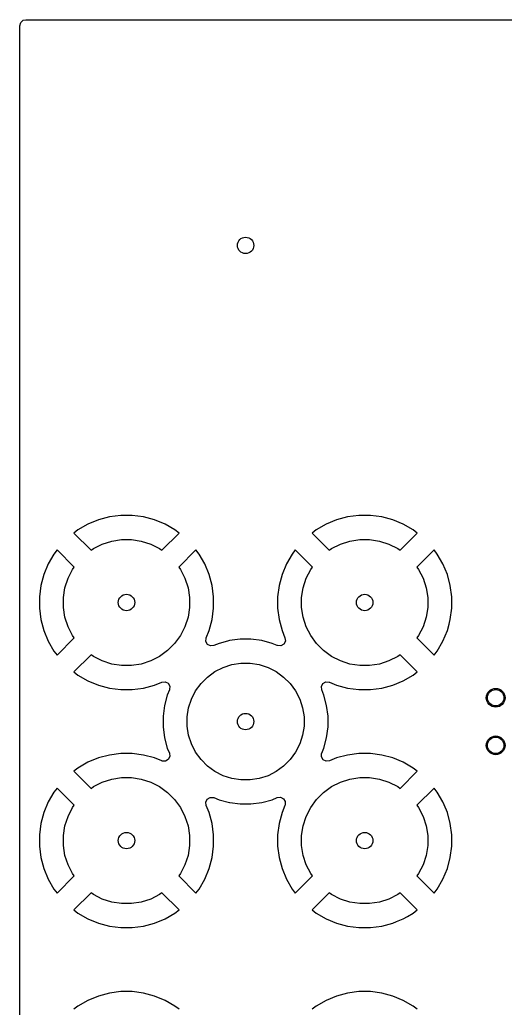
# Model space of a CAD drawing. Extents: x -0.19 to 0.99, y -0.19 to 1.39.
# Drawn here: x -0.19 to 0.218, y 0.559 to 1.39 of the extents above; entities that cross this region are included whole.
import ezdxf

# ---------------------------------------------------------------- set-up
doc = ezdxf.new("R2010")
doc.units = 0
doc.header["$MEASUREMENT"] = 0
doc.layers.add('BLACK', color=7, linetype='CONTINUOUS')

msp = doc.modelspace()

# ---------------------------------------------------------------- linework, layer by layer
at = {"layer": 'BLACK', "linetype": 'CONTINUOUS'}
for p, q in [((-0.18959, 1.38463), (-0.1888, 1.38731)), ((-0.1888, 1.38731), (-0.18669, 1.38914)), ((-0.18669, 1.38914), (-0.18463, 1.38959)), ((-0.18463, 1.38959), (0.98463, 1.38959)), ((-0.18959, 1.30479), (-0.18959, 1.38463)), ((-0.18959, 0.90479), (-0.18959, 1.30479)), ((-0.1143, 0.9719), (-0.12356, 0.96942)), ((-0.10479, 0.97315), (-0.1143, 0.9719)), ((-0.09521, 0.97315), (-0.10479, 0.97315)), ((-0.0857, 0.9719), (-0.09521, 0.97315)), ((-0.07644, 0.96942), (-0.0857, 0.9719)), ((0.0857, 0.9719), (0.07644, 0.96942)), ((0.09521, 0.97315), (0.0857, 0.9719)), ((0.10479, 0.97315), (0.09521, 0.97315)), ((0.1143, 0.9719), (0.10479, 0.97315)), ((0.12356, 0.96942), (0.1143, 0.9719)), ((-0.13242, 0.96575), (-0.14073, 0.96095)), ((-0.12356, 0.96942), (-0.13242, 0.96575)), ((-0.13242, 0.96575), (-0.13242, 0.96575)), ((-0.06758, 0.96575), (-0.07644, 0.96942)), ((-0.05927, 0.96095), (-0.06758, 0.96575)), ((-0.06758, 0.96575), (-0.06758, 0.96575)), ((0.06758, 0.96575), (0.05927, 0.96095)), ((0.07644, 0.96942), (0.06758, 0.96575)), ((0.06758, 0.96575), (0.06758, 0.96575)), ((0.13242, 0.96575), (0.12356, 0.96942)), ((0.14073, 0.96095), (0.13242, 0.96575)), ((0.13242, 0.96575), (0.13242, 0.96575)), ((-0.14073, 0.96095), (-0.14417, 0.95831)), ((-0.14417, 0.95831), (-0.12974, 0.94388)), ((-0.07026, 0.94388), (-0.05583, 0.95831)), ((-0.05583, 0.95831), (-0.05927, 0.96095)), ((-0.05927, 0.96095), (-0.05927, 0.96095)), ((-0.05583, 0.95831), (-0.05583, 0.95831)), ((0.05927, 0.96095), (0.05583, 0.95831)), ((0.05583, 0.95831), (0.07026, 0.94388)), ((0.12974, 0.94388), (0.14417, 0.95831)), ((0.14417, 0.95831), (0.14073, 0.96095)), ((0.14073, 0.96095), (0.14073, 0.96095)), ((0.14417, 0.95831), (0.14417, 0.95831)), ((-0.12777, 0.94532), (-0.12034, 0.9491)), ((-0.12034, 0.9491), (-0.11241, 0.95168)), ((-0.11241, 0.95168), (-0.10417, 0.95299)), ((-0.10417, 0.95299), (-0.09583, 0.95299)), ((-0.09583, 0.95299), (-0.08759, 0.95168)), ((-0.08759, 0.95168), (-0.07966, 0.9491)), ((-0.07966, 0.9491), (-0.07223, 0.94532)), ((0.07223, 0.94532), (0.07966, 0.9491)), ((0.07966, 0.9491), (0.08759, 0.95168)), ((0.08759, 0.95168), (0.09583, 0.95299)), ((0.09583, 0.95299), (0.10417, 0.95299)), ((0.10417, 0.95299), (0.11241, 0.95168)), ((0.11241, 0.95168), (0.12034, 0.9491)), ((0.12034, 0.9491), (0.12777, 0.94532)), ((-0.16095, 0.94073), (-0.16575, 0.93242)), ((-0.15831, 0.94417), (-0.16095, 0.94073)), ((-0.14388, 0.92974), (-0.15831, 0.94417)), ((-0.12974, 0.94388), (-0.12777, 0.94532)), ((-0.07223, 0.94532), (-0.07026, 0.94388)), ((-0.04169, 0.94417), (-0.05612, 0.92974)), ((-0.03905, 0.94073), (-0.04169, 0.94417)), ((-0.03425, 0.93242), (-0.03905, 0.94073)), ((-0.03905, 0.94073), (-0.03905, 0.94073)), ((0.03905, 0.94073), (0.03425, 0.93242)), ((0.04169, 0.94417), (0.03905, 0.94073)), ((0.05612, 0.92974), (0.04169, 0.94417)), ((0.07026, 0.94388), (0.07223, 0.94532)), ((0.12777, 0.94532), (0.12974, 0.94388)), ((0.15831, 0.94417), (0.14388, 0.92974)), ((0.16095, 0.94073), (0.15831, 0.94417)), ((0.16575, 0.93242), (0.16095, 0.94073)), ((0.16095, 0.94073), (0.16095, 0.94073)), ((-0.16575, 0.93242), (-0.16942, 0.92356)), ((-0.16575, 0.93242), (-0.16575, 0.93242)), ((-0.03058, 0.92356), (-0.03425, 0.93242)), ((-0.03425, 0.93242), (-0.03425, 0.93242)), ((0.03425, 0.93242), (0.03058, 0.92356)), ((0.03425, 0.93242), (0.03425, 0.93242)), ((0.16942, 0.92356), (0.16575, 0.93242)), ((0.16575, 0.93242), (0.16575, 0.93242)), ((-0.16942, 0.92356), (-0.1719, 0.9143)), ((-0.1491, 0.92034), (-0.14532, 0.92777)), ((-0.14532, 0.92777), (-0.14388, 0.92974)), ((-0.05612, 0.92974), (-0.05468, 0.92777)), ((-0.05468, 0.92777), (-0.0509, 0.92034)), ((-0.0281, 0.9143), (-0.03058, 0.92356)), ((0.03058, 0.92356), (0.0281, 0.9143)), ((0.0509, 0.92034), (0.05468, 0.92777)), ((0.05468, 0.92777), (0.05612, 0.92974)), ((0.14388, 0.92974), (0.14532, 0.92777)), ((0.14532, 0.92777), (0.1491, 0.92034)), ((0.1719, 0.9143), (0.16942, 0.92356)), ((-0.1719, 0.9143), (-0.17315, 0.90479)), ((-0.15168, 0.91241), (-0.1491, 0.92034)), ((-0.0509, 0.92034), (-0.04832, 0.91241)), ((-0.02685, 0.90479), (-0.0281, 0.9143)), ((0.0281, 0.9143), (0.02685, 0.90479)), ((0.04832, 0.91241), (0.0509, 0.92034)), ((0.1491, 0.92034), (0.15168, 0.91241)), ((0.17315, 0.90479), (0.1719, 0.9143)), ((-0.15299, 0.90417), (-0.15168, 0.91241)), ((-0.04832, 0.91241), (-0.04701, 0.90417)), ((0.04701, 0.90417), (0.04832, 0.91241)), ((0.15168, 0.91241), (0.15299, 0.90417)), ((-0.18959, 0.50479), (-0.18959, 0.90479)), ((-0.17315, 0.90479), (-0.17315, 0.89521)), ((-0.15299, 0.89583), (-0.15299, 0.90417)), ((-0.04701, 0.90417), (-0.04701, 0.89583)), ((-0.02685, 0.89521), (-0.02685, 0.90479)), ((-0.02685, 0.90479), (-0.02685, 0.90479)), ((0.02685, 0.90479), (0.02685, 0.89521)), ((0.04701, 0.89583), (0.04701, 0.90417)), ((0.15299, 0.90417), (0.15299, 0.89583)), ((0.17315, 0.89521), (0.17315, 0.90479)), ((0.17315, 0.90479), (0.17315, 0.90479)), ((-0.17315, 0.89521), (-0.1719, 0.8857)), ((-0.15168, 0.88759), (-0.15299, 0.89583)), ((-0.04701, 0.89583), (-0.04832, 0.88759)), ((-0.0281, 0.8857), (-0.02685, 0.89521)), ((-0.02685, 0.89521), (-0.02685, 0.89521)), ((0.02685, 0.89521), (0.0281, 0.8857)), ((0.04832, 0.88759), (0.04701, 0.89583)), ((0.15299, 0.89583), (0.15168, 0.88759)), ((0.1719, 0.8857), (0.17315, 0.89521)), ((0.17315, 0.89521), (0.17315, 0.89521)), ((-0.1719, 0.8857), (-0.16942, 0.87644)), ((-0.1491, 0.87966), (-0.15168, 0.88759)), ((-0.04832, 0.88759), (-0.0509, 0.87966)), ((-0.03058, 0.87644), (-0.0281, 0.8857)), ((0.0281, 0.8857), (0.03058, 0.87644)), ((0.0509, 0.87966), (0.04832, 0.88759)), ((0.15168, 0.88759), (0.1491, 0.87966)), ((0.16942, 0.87644), (0.17088, 0.88192)), ((0.17088, 0.88192), (0.17126, 0.88333)), ((0.17126, 0.88333), (0.1719, 0.8857)), ((-0.16942, 0.87644), (-0.16575, 0.86758)), ((-0.14532, 0.87223), (-0.1491, 0.87966)), ((-0.14388, 0.87026), (-0.14532, 0.87223)), ((-0.05468, 0.87223), (-0.05958, 0.86548)), ((-0.0509, 0.87966), (-0.05468, 0.87223)), ((-0.03308, 0.8704), (-0.03058, 0.87644)), ((0.03058, 0.87644), (0.03308, 0.8704)), ((0.05468, 0.87223), (0.0509, 0.87966)), ((0.05958, 0.86548), (0.05468, 0.87223)), ((0.14532, 0.87223), (0.14388, 0.87026)), ((0.1491, 0.87966), (0.14532, 0.87223)), ((0.16575, 0.86758), (0.16942, 0.87644)), ((-0.16575, 0.86758), (-0.16575, 0.86758)), ((-0.16575, 0.86758), (-0.16095, 0.85927)), ((-0.15831, 0.85583), (-0.14388, 0.87026)), ((-0.05958, 0.86548), (-0.06548, 0.85958)), ((-0.03331, 0.86727), (-0.03321, 0.87007)), ((-0.03188, 0.86487), (-0.03331, 0.86727)), ((-0.03321, 0.87007), (-0.03308, 0.8704)), ((-0.02938, 0.86362), (-0.03188, 0.86487)), ((-0.0266, 0.86392), (-0.02938, 0.86362)), ((-0.0223, 0.8657), (-0.0266, 0.86392)), ((-0.01513, 0.86762), (-0.0223, 0.8657)), ((-0.01354, 0.86805), (-0.01513, 0.86762)), ((-0.00454, 0.86923), (-0.01354, 0.86805)), ((0.00454, 0.86923), (-0.00454, 0.86923)), ((-0.00454, 0.86923), (-0.00454, 0.86923)), ((0.01354, 0.86805), (0.00454, 0.86923)), ((0.00454, 0.86923), (0.00454, 0.86923)), ((0.0223, 0.8657), (0.01354, 0.86805)), ((0.01354, 0.86805), (0.01354, 0.86805)), ((0.01354, 0.86805), (0.01354, 0.86805)), ((0.0266, 0.86392), (0.0223, 0.8657)), ((0.02694, 0.86379), (0.0266, 0.86392)), ((0.02973, 0.86369), (0.02694, 0.86379)), ((0.03213, 0.86512), (0.02973, 0.86369)), ((0.03338, 0.86762), (0.03213, 0.86512)), ((0.03308, 0.8704), (0.03338, 0.86762)), ((0.06548, 0.85958), (0.05958, 0.86548)), ((0.14388, 0.87026), (0.15831, 0.85583)), ((0.16095, 0.85927), (0.16575, 0.86758)), ((0.16575, 0.86758), (0.16575, 0.86758)), ((-0.16095, 0.85927), (-0.16095, 0.85927)), ((-0.16095, 0.85927), (-0.15831, 0.85583)), ((-0.15831, 0.85583), (-0.15831, 0.85583)), ((-0.12974, 0.85612), (-0.14417, 0.84169)), ((-0.12777, 0.85468), (-0.12974, 0.85612)), ((-0.06548, 0.85958), (-0.07223, 0.85468)), ((0.07223, 0.85468), (0.06548, 0.85958)), ((0.12974, 0.85612), (0.12777, 0.85468)), ((0.14417, 0.84169), (0.12974, 0.85612)), ((0.15831, 0.85583), (0.16095, 0.85927)), ((-0.12034, 0.8509), (-0.12777, 0.85468)), ((-0.11241, 0.84832), (-0.12034, 0.8509)), ((-0.10417, 0.84701), (-0.11241, 0.84832)), ((-0.08759, 0.84832), (-0.09583, 0.84701)), ((-0.07966, 0.8509), (-0.08759, 0.84832)), ((-0.07223, 0.85468), (-0.07966, 0.8509)), ((-0.01883, 0.84547), (-0.01149, 0.84785)), ((-0.01149, 0.84785), (-0.00386, 0.84906)), ((-0.00386, 0.84906), (0.00386, 0.84906)), ((0.00386, 0.84906), (0.01149, 0.84785)), ((0.01149, 0.84785), (0.01883, 0.84547)), ((0.07966, 0.8509), (0.07223, 0.85468)), ((0.08759, 0.84832), (0.07966, 0.8509)), ((0.09583, 0.84701), (0.08759, 0.84832)), ((0.11241, 0.84832), (0.10417, 0.84701)), ((0.12034, 0.8509), (0.11241, 0.84832)), ((0.12777, 0.85468), (0.12034, 0.8509)), ((-0.14417, 0.84169), (-0.14417, 0.84169)), ((-0.14417, 0.84169), (-0.14073, 0.83905)), ((-0.14073, 0.83905), (-0.14073, 0.83905)), ((-0.14073, 0.83905), (-0.13242, 0.83425)), ((-0.09583, 0.84701), (-0.10417, 0.84701)), ((-0.03196, 0.83742), (-0.02571, 0.84196)), ((-0.02571, 0.84196), (-0.01883, 0.84547)), ((0.01883, 0.84547), (0.02571, 0.84196)), ((0.02571, 0.84196), (0.03196, 0.83742)), ((0.10417, 0.84701), (0.09583, 0.84701)), ((0.13242, 0.83425), (0.14073, 0.83905)), ((0.14073, 0.83905), (0.14417, 0.84169)), ((-0.13242, 0.83425), (-0.13242, 0.83425)), ((-0.13242, 0.83425), (-0.12356, 0.83058)), ((-0.12356, 0.83058), (-0.1143, 0.8281)), ((-0.0857, 0.8281), (-0.07644, 0.83058)), ((-0.07644, 0.83058), (-0.0704, 0.83308)), ((-0.0704, 0.83308), (-0.06762, 0.83338)), ((-0.06762, 0.83338), (-0.06512, 0.83213)), ((-0.06512, 0.83213), (-0.06369, 0.82973)), ((-0.04196, 0.82571), (-0.03742, 0.83196)), ((-0.03742, 0.83196), (-0.03196, 0.83742)), ((0.03196, 0.83742), (0.03742, 0.83196)), ((0.03742, 0.83196), (0.04196, 0.82571)), ((0.06362, 0.82938), (0.06487, 0.83188)), ((0.06487, 0.83188), (0.06727, 0.83331)), ((0.06727, 0.83331), (0.07007, 0.83321)), ((0.07007, 0.83321), (0.0704, 0.83308)), ((0.0704, 0.83308), (0.07644, 0.83058)), ((0.07644, 0.83058), (0.0857, 0.8281)), ((0.1143, 0.8281), (0.12356, 0.83058)), ((0.12356, 0.83058), (0.13242, 0.83425)), ((0.13242, 0.83425), (0.13242, 0.83425)), ((-0.1143, 0.8281), (-0.10479, 0.82685)), ((-0.10479, 0.82685), (-0.10479, 0.82685)), ((-0.10479, 0.82685), (-0.09521, 0.82685)), ((-0.09521, 0.82685), (-0.0857, 0.8281)), ((-0.09521, 0.82685), (-0.09521, 0.82685)), ((-0.0657, 0.8223), (-0.06805, 0.81354)), ((-0.06392, 0.8266), (-0.0657, 0.8223)), ((-0.06379, 0.82694), (-0.06392, 0.8266)), ((-0.06369, 0.82973), (-0.06379, 0.82694)), ((-0.04547, 0.81883), (-0.04196, 0.82571)), ((0.04196, 0.82571), (0.04547, 0.81883)), ((0.06392, 0.8266), (0.06362, 0.82938)), ((0.0657, 0.8223), (0.06392, 0.8266)), ((0.06805, 0.81354), (0.0657, 0.8223)), ((0.0857, 0.8281), (0.09521, 0.82685)), ((0.09521, 0.82685), (0.09521, 0.82685)), ((0.09521, 0.82685), (0.10479, 0.82685)), ((0.10479, 0.82685), (0.1143, 0.8281)), ((0.10479, 0.82685), (0.10479, 0.82685)), ((-0.04785, 0.81149), (-0.04547, 0.81883)), ((0.04547, 0.81883), (0.04785, 0.81149)), ((-0.06805, 0.81354), (-0.06923, 0.80454)), ((-0.04906, 0.80386), (-0.04785, 0.81149)), ((0.04785, 0.81149), (0.04906, 0.80386)), ((0.06923, 0.80454), (0.06805, 0.81354)), ((-0.06923, 0.80454), (-0.06923, 0.79546)), ((-0.04906, 0.79614), (-0.04906, 0.80386)), ((0.04906, 0.80386), (0.04906, 0.79614)), ((0.06923, 0.79546), (0.06923, 0.80454)), ((-0.06923, 0.79546), (-0.06805, 0.78646)), ((-0.04785, 0.78851), (-0.04906, 0.79614)), ((0.04906, 0.79614), (0.04785, 0.78851)), ((0.06805, 0.78646), (0.06923, 0.79546)), ((-0.06805, 0.78646), (-0.06805, 0.78646)), ((-0.06805, 0.78646), (-0.06805, 0.78646)), ((-0.06805, 0.78646), (-0.0657, 0.7777)), ((-0.04547, 0.78117), (-0.04785, 0.78851)), ((-0.04196, 0.77429), (-0.04547, 0.78117)), ((0.04547, 0.78117), (0.04196, 0.77429)), ((0.04785, 0.78851), (0.04547, 0.78117)), ((0.0657, 0.7777), (0.06805, 0.78646)), ((-0.10479, 0.77315), (-0.1143, 0.7719)), ((-0.09521, 0.77315), (-0.10479, 0.77315)), ((-0.0857, 0.7719), (-0.09521, 0.77315)), ((-0.0657, 0.7777), (-0.06392, 0.7734)), ((-0.06392, 0.7734), (-0.06362, 0.77062)), ((-0.03742, 0.76804), (-0.04196, 0.77429)), ((0.04196, 0.77429), (0.03742, 0.76804)), ((0.06369, 0.77027), (0.06379, 0.77306)), ((0.06379, 0.77306), (0.06392, 0.77339)), ((0.06392, 0.77339), (0.0657, 0.7777)), ((0.09521, 0.77315), (0.0857, 0.7719)), ((0.10479, 0.77315), (0.09521, 0.77315)), ((0.1143, 0.7719), (0.10479, 0.77315)), ((-0.13242, 0.76575), (-0.14073, 0.76095)), ((-0.12356, 0.76942), (-0.13242, 0.76575)), ((-0.13242, 0.76575), (-0.13242, 0.76575)), ((-0.1143, 0.7719), (-0.12356, 0.76942)), ((-0.07644, 0.76942), (-0.0857, 0.7719)), ((-0.0704, 0.76692), (-0.07644, 0.76942)), ((-0.07007, 0.76679), (-0.0704, 0.76692)), ((-0.06727, 0.76669), (-0.07007, 0.76679)), ((-0.06487, 0.76812), (-0.06727, 0.76669)), ((-0.06362, 0.77062), (-0.06487, 0.76812)), ((-0.03196, 0.76258), (-0.03742, 0.76804)), ((0.03742, 0.76804), (0.03196, 0.76258)), ((0.06512, 0.76787), (0.06369, 0.77027)), ((0.06762, 0.76662), (0.06512, 0.76787)), ((0.0704, 0.76692), (0.06762, 0.76662)), ((0.07644, 0.76942), (0.0704, 0.76692)), ((0.0857, 0.7719), (0.07644, 0.76942)), ((0.12356, 0.76942), (0.1143, 0.7719)), ((0.13242, 0.76575), (0.12356, 0.76942)), ((0.14073, 0.76095), (0.13242, 0.76575)), ((0.13242, 0.76575), (0.13242, 0.76575)), ((-0.14073, 0.76095), (-0.14417, 0.75831)), ((-0.14417, 0.75831), (-0.12974, 0.74388)), ((-0.02571, 0.75804), (-0.03196, 0.76258)), ((-0.01883, 0.75453), (-0.02571, 0.75804)), ((0.02571, 0.75804), (0.01883, 0.75453)), ((0.03196, 0.76258), (0.02571, 0.75804)), ((0.12974, 0.74388), (0.14417, 0.75831)), ((0.14417, 0.75831), (0.14073, 0.76095)), ((0.14073, 0.76095), (0.14073, 0.76095)), ((0.14417, 0.75831), (0.14417, 0.75831)), ((-0.12777, 0.74532), (-0.12034, 0.7491)), ((-0.12034, 0.7491), (-0.11241, 0.75168)), ((-0.11241, 0.75168), (-0.10417, 0.75299)), ((-0.10417, 0.75299), (-0.09583, 0.75299)), ((-0.09583, 0.75299), (-0.08759, 0.75168)), ((-0.08759, 0.75168), (-0.07966, 0.7491)), ((-0.07966, 0.7491), (-0.07223, 0.74532)), ((-0.01149, 0.75215), (-0.01883, 0.75453)), ((-0.00386, 0.75094), (-0.01149, 0.75215)), ((0.00386, 0.75094), (-0.00386, 0.75094)), ((0.01149, 0.75215), (0.00386, 0.75094)), ((0.01883, 0.75453), (0.01149, 0.75215)), ((0.07223, 0.74532), (0.07966, 0.7491)), ((0.07966, 0.7491), (0.08759, 0.75168)), ((0.08759, 0.75168), (0.09583, 0.75299)), ((0.09583, 0.75299), (0.10417, 0.75299)), ((0.10417, 0.75299), (0.11241, 0.75168)), ((0.11241, 0.75168), (0.12034, 0.7491)), ((0.12034, 0.7491), (0.12777, 0.74532)), ((-0.16095, 0.74073), (-0.16575, 0.73242)), ((-0.15831, 0.74417), (-0.16095, 0.74073)), ((-0.14388, 0.72974), (-0.15831, 0.74417)), ((-0.12974, 0.74388), (-0.12777, 0.74532)), ((-0.07223, 0.74532), (-0.06548, 0.74042)), ((-0.06548, 0.74042), (-0.05958, 0.73452)), ((0.05958, 0.73452), (0.06548, 0.74042)), ((0.06548, 0.74042), (0.07223, 0.74532)), ((0.12777, 0.74532), (0.12974, 0.74388)), ((0.15831, 0.74417), (0.14388, 0.72974)), ((0.16095, 0.74073), (0.15831, 0.74417)), ((0.16575, 0.73242), (0.16095, 0.74073)), ((0.16095, 0.74073), (0.16095, 0.74073)), ((-0.16575, 0.73242), (-0.16942, 0.72356)), ((-0.16575, 0.73242), (-0.16575, 0.73242)), ((-0.05958, 0.73452), (-0.05468, 0.72777)), ((-0.03338, 0.73238), (-0.03213, 0.73488)), ((-0.03308, 0.7296), (-0.03338, 0.73238)), ((-0.03213, 0.73488), (-0.02973, 0.73631)), ((-0.02973, 0.73631), (-0.02694, 0.73621)), ((-0.02694, 0.73621), (-0.0266, 0.73608)), ((-0.0266, 0.73608), (-0.0223, 0.7343)), ((-0.0223, 0.7343), (-0.01354, 0.73195)), ((-0.01354, 0.73195), (-0.01354, 0.73195)), ((-0.01354, 0.73195), (-0.01354, 0.73195)), ((-0.01354, 0.73195), (-0.01324, 0.73191)), ((-0.01324, 0.73191), (-0.00454, 0.73077)), ((0.00454, 0.73077), (0.01354, 0.73195)), ((0.01354, 0.73195), (0.0223, 0.7343)), ((0.0223, 0.7343), (0.0266, 0.73608)), ((0.0266, 0.73608), (0.02938, 0.73638)), ((0.02938, 0.73638), (0.03188, 0.73513)), ((0.03188, 0.73513), (0.03331, 0.73273)), ((0.03331, 0.73273), (0.03321, 0.72993)), ((0.05468, 0.72777), (0.05958, 0.73452)), ((0.16669, 0.73015), (0.16575, 0.73242)), ((0.16575, 0.73242), (0.16575, 0.73242)), ((-0.16942, 0.72356), (-0.1719, 0.7143)), ((-0.1491, 0.72034), (-0.14532, 0.72777)), ((-0.14532, 0.72777), (-0.14388, 0.72974)), ((-0.05468, 0.72777), (-0.0509, 0.72034)), ((-0.03058, 0.72356), (-0.03308, 0.7296)), ((-0.0281, 0.7143), (-0.03058, 0.72356)), ((-0.00454, 0.73077), (-0.00454, 0.73077)), ((-0.00454, 0.73077), (0.00454, 0.73077)), ((0.00454, 0.73077), (0.00454, 0.73077)), ((0.03058, 0.72356), (0.0281, 0.7143)), ((0.03308, 0.7296), (0.03058, 0.72356)), ((0.03321, 0.72993), (0.03308, 0.7296)), ((0.0509, 0.72034), (0.05468, 0.72777)), ((0.14388, 0.72974), (0.14532, 0.72777)), ((0.14532, 0.72777), (0.1491, 0.72034)), ((0.16942, 0.72356), (0.16669, 0.73015)), ((0.1719, 0.7143), (0.16942, 0.72356)), ((-0.1719, 0.7143), (-0.17315, 0.70479)), ((-0.15168, 0.71241), (-0.1491, 0.72034)), ((-0.0509, 0.72034), (-0.04832, 0.71241)), ((-0.02685, 0.70479), (-0.0281, 0.7143)), ((0.0281, 0.7143), (0.02685, 0.70479)), ((0.04832, 0.71241), (0.0509, 0.72034)), ((0.1491, 0.72034), (0.15168, 0.71241)), ((0.17315, 0.70479), (0.1719, 0.7143)), ((-0.15299, 0.70417), (-0.15168, 0.71241)), ((-0.04832, 0.71241), (-0.04701, 0.70417)), ((0.04701, 0.70417), (0.04832, 0.71241)), ((0.15168, 0.71241), (0.15299, 0.70417)), ((-0.17315, 0.70479), (-0.17315, 0.69521)), ((-0.15299, 0.69583), (-0.15299, 0.70417)), ((-0.04701, 0.70417), (-0.04701, 0.69583)), ((-0.02685, 0.69521), (-0.02685, 0.70479)), ((-0.02685, 0.70479), (-0.02685, 0.70479)), ((0.02685, 0.70479), (0.02685, 0.69521)), ((0.04701, 0.69583), (0.04701, 0.70417)), ((0.15299, 0.70417), (0.15299, 0.69583)), ((0.17315, 0.69521), (0.17315, 0.70479)), ((0.17315, 0.70479), (0.17315, 0.70479)), ((-0.17315, 0.69521), (-0.1719, 0.6857)), ((-0.15168, 0.68759), (-0.15299, 0.69583)), ((-0.04701, 0.69583), (-0.04832, 0.68759)), ((-0.0281, 0.6857), (-0.02685, 0.69521)), ((-0.02685, 0.69521), (-0.02685, 0.69521)), ((0.02685, 0.69521), (0.0281, 0.6857)), ((0.04832, 0.68759), (0.04701, 0.69583)), ((0.15299, 0.69583), (0.15168, 0.68759)), ((0.1719, 0.6857), (0.17315, 0.69521)), ((0.17315, 0.69521), (0.17315, 0.69521)), ((-0.1719, 0.6857), (-0.16942, 0.67644)), ((-0.1491, 0.67966), (-0.15168, 0.68759)), ((-0.04832, 0.68759), (-0.0509, 0.67966)), ((-0.03058, 0.67644), (-0.0281, 0.6857)), ((0.0281, 0.6857), (0.03058, 0.67644)), ((0.0509, 0.67966), (0.04832, 0.68759)), ((0.15168, 0.68759), (0.1491, 0.67966)), ((0.16942, 0.67644), (0.1719, 0.6857)), ((-0.16942, 0.67644), (-0.16575, 0.66758)), ((-0.14532, 0.67223), (-0.1491, 0.67966)), ((-0.0509, 0.67966), (-0.05468, 0.67223)), ((-0.03425, 0.66758), (-0.03058, 0.67644)), ((0.03058, 0.67644), (0.03425, 0.66758)), ((0.05468, 0.67223), (0.0509, 0.67966)), ((0.1491, 0.67966), (0.14532, 0.67223)), ((0.16575, 0.66758), (0.16942, 0.67644)), ((-0.16575, 0.66758), (-0.16575, 0.66758)), ((-0.16575, 0.66758), (-0.16095, 0.65927)), ((-0.15831, 0.65583), (-0.14388, 0.67026)), ((-0.14388, 0.67026), (-0.14532, 0.67223)), ((-0.05468, 0.67223), (-0.05612, 0.67026)), ((-0.05612, 0.67026), (-0.04169, 0.65583)), ((-0.03905, 0.65927), (-0.03425, 0.66758)), ((-0.03425, 0.66758), (-0.03425, 0.66758)), ((0.03425, 0.66758), (0.03425, 0.66758)), ((0.03425, 0.66758), (0.03905, 0.65927)), ((0.04169, 0.65583), (0.05612, 0.67026)), ((0.05612, 0.67026), (0.05468, 0.67223)), ((0.14532, 0.67223), (0.14388, 0.67026)), ((0.14388, 0.67026), (0.15831, 0.65583)), ((0.16095, 0.65927), (0.16575, 0.66758)), ((0.16575, 0.66758), (0.16575, 0.66758)), ((-0.16095, 0.65927), (-0.16095, 0.65927)), ((-0.16095, 0.65927), (-0.15831, 0.65583)), ((-0.12974, 0.65612), (-0.14417, 0.64169)), ((-0.12777, 0.65468), (-0.12974, 0.65612)), ((-0.07026, 0.65612), (-0.07223, 0.65468)), ((-0.05583, 0.64169), (-0.07026, 0.65612)), ((-0.04169, 0.65583), (-0.03905, 0.65927)), ((0.03905, 0.65927), (0.03905, 0.65927)), ((0.03905, 0.65927), (0.04169, 0.65583)), ((0.07026, 0.65612), (0.05583, 0.64169)), ((0.07223, 0.65468), (0.07026, 0.65612)), ((0.12974, 0.65612), (0.12777, 0.65468)), ((0.14417, 0.64169), (0.12974, 0.65612)), ((0.15831, 0.65583), (0.16095, 0.65927)), ((-0.15831, 0.65583), (-0.15831, 0.65583)), ((-0.12034, 0.6509), (-0.12777, 0.65468)), ((-0.11241, 0.64832), (-0.12034, 0.6509)), ((-0.10417, 0.64701), (-0.11241, 0.64832)), ((-0.08759, 0.64832), (-0.09583, 0.64701)), ((-0.07966, 0.6509), (-0.08759, 0.64832)), ((-0.07223, 0.65468), (-0.07966, 0.6509)), ((0.04169, 0.65583), (0.04169, 0.65583)), ((0.07966, 0.6509), (0.07223, 0.65468)), ((0.08759, 0.64832), (0.07966, 0.6509)), ((0.09583, 0.64701), (0.08759, 0.64832)), ((0.11241, 0.64832), (0.10417, 0.64701)), ((0.12034, 0.6509), (0.11241, 0.64832)), ((0.12777, 0.65468), (0.12034, 0.6509)), ((-0.14417, 0.64169), (-0.14417, 0.64169)), ((-0.14417, 0.64169), (-0.14073, 0.63905)), ((-0.09583, 0.64701), (-0.10417, 0.64701)), ((-0.05927, 0.63905), (-0.05583, 0.64169)), ((0.05583, 0.64169), (0.05583, 0.64169)), ((0.05583, 0.64169), (0.05927, 0.63905)), ((0.10417, 0.64701), (0.09583, 0.64701)), ((0.14073, 0.63905), (0.14417, 0.64169)), ((-0.14073, 0.63905), (-0.14073, 0.63905)), ((-0.14073, 0.63905), (-0.13242, 0.63425)), ((-0.13242, 0.63425), (-0.13242, 0.63425)), ((-0.13242, 0.63425), (-0.12356, 0.63058)), ((-0.07644, 0.63058), (-0.06758, 0.63425)), ((-0.06758, 0.63425), (-0.05927, 0.63905)), ((-0.06758, 0.63425), (-0.06758, 0.63425)), ((0.05927, 0.63905), (0.05927, 0.63905)), ((0.05927, 0.63905), (0.06758, 0.63425)), ((0.06758, 0.63425), (0.06758, 0.63425)), ((0.06758, 0.63425), (0.07644, 0.63058)), ((0.12356, 0.63058), (0.12678, 0.63192)), ((0.12678, 0.63192), (0.13242, 0.63425)), ((0.13242, 0.63425), (0.13604, 0.63634)), ((0.13242, 0.63425), (0.13242, 0.63425)), ((0.13604, 0.63634), (0.14073, 0.63905)), ((-0.12356, 0.63058), (-0.1143, 0.6281)), ((-0.1143, 0.6281), (-0.10479, 0.62685)), ((-0.10479, 0.62685), (-0.10479, 0.62685)), ((-0.10479, 0.62685), (-0.09521, 0.62685)), ((-0.09521, 0.62685), (-0.0857, 0.6281)), ((-0.09521, 0.62685), (-0.09521, 0.62685)), ((-0.0857, 0.6281), (-0.07644, 0.63058)), ((0.07644, 0.63058), (0.0857, 0.6281)), ((0.0857, 0.6281), (0.09521, 0.62685)), ((0.09521, 0.62685), (0.09521, 0.62685)), ((0.09521, 0.62685), (0.10479, 0.62685)), ((0.10479, 0.62685), (0.1143, 0.6281)), ((0.10479, 0.62685), (0.10479, 0.62685)), ((0.1143, 0.6281), (0.12356, 0.63058)), ((-0.10479, 0.57315), (-0.1143, 0.5719)), ((-0.09521, 0.57315), (-0.10479, 0.57315)), ((-0.0857, 0.5719), (-0.09521, 0.57315)), ((0.09521, 0.57315), (0.0857, 0.5719)), ((0.10479, 0.57315), (0.09521, 0.57315)), ((0.1143, 0.5719), (0.10479, 0.57315)), ((-0.13242, 0.56575), (-0.14073, 0.56095)), ((-0.12356, 0.56942), (-0.13242, 0.56575)), ((-0.13242, 0.56575), (-0.13242, 0.56575)), ((-0.1143, 0.5719), (-0.12356, 0.56942)), ((-0.07644, 0.56942), (-0.0857, 0.5719)), ((-0.06758, 0.56575), (-0.07644, 0.56942)), ((-0.05927, 0.56095), (-0.06758, 0.56575)), ((-0.06758, 0.56575), (-0.06758, 0.56575)), ((0.06758, 0.56575), (0.05927, 0.56095)), ((0.07644, 0.56942), (0.06758, 0.56575)), ((0.06758, 0.56575), (0.06758, 0.56575)), ((0.0857, 0.5719), (0.07644, 0.56942)), ((0.12356, 0.56942), (0.1143, 0.5719)), ((0.13242, 0.56575), (0.12356, 0.56942)), ((0.14073, 0.56095), (0.13242, 0.56575)), ((0.13242, 0.56575), (0.13242, 0.56575)), ((-0.14073, 0.56095), (-0.14417, 0.55831)), ((-0.05583, 0.55831), (-0.05927, 0.56095)), ((-0.05927, 0.56095), (-0.05927, 0.56095)), ((0.05927, 0.56095), (0.05583, 0.55831)), ((0.14417, 0.55831), (0.14073, 0.56095)), ((0.14073, 0.56095), (0.14073, 0.56095))]:
    msp.add_line(p, q, dxfattribs=at)
at = {"layer": 'BLACK'}
for centre, radius in [((0, 1.2), 0.00689), ((-0.1, 0.9), 0.00689), ((0.1, 0.9), 0.00689), ((0.21, 0.82), 0.00787), ((0, 0.8), 0.00689), ((0.21, 0.78), 0.00787), ((-0.1, 0.7), 0.00689), ((0.1, 0.7), 0.00689)]:
    msp.add_circle(centre, radius, dxfattribs=at)
at = {"layer": 'WHITE'}
for centre in [(0, 1.2), (-0.1, 0.9), (0.1, 0.9), (0.21, 0.82), (0, 0.8), (0.21, 0.78), (-0.1, 0.7), (0.1, 0.7)]:
    msp.add_circle(centre, 0.00689, dxfattribs=at)

doc.saveas('drawing.dxf')
